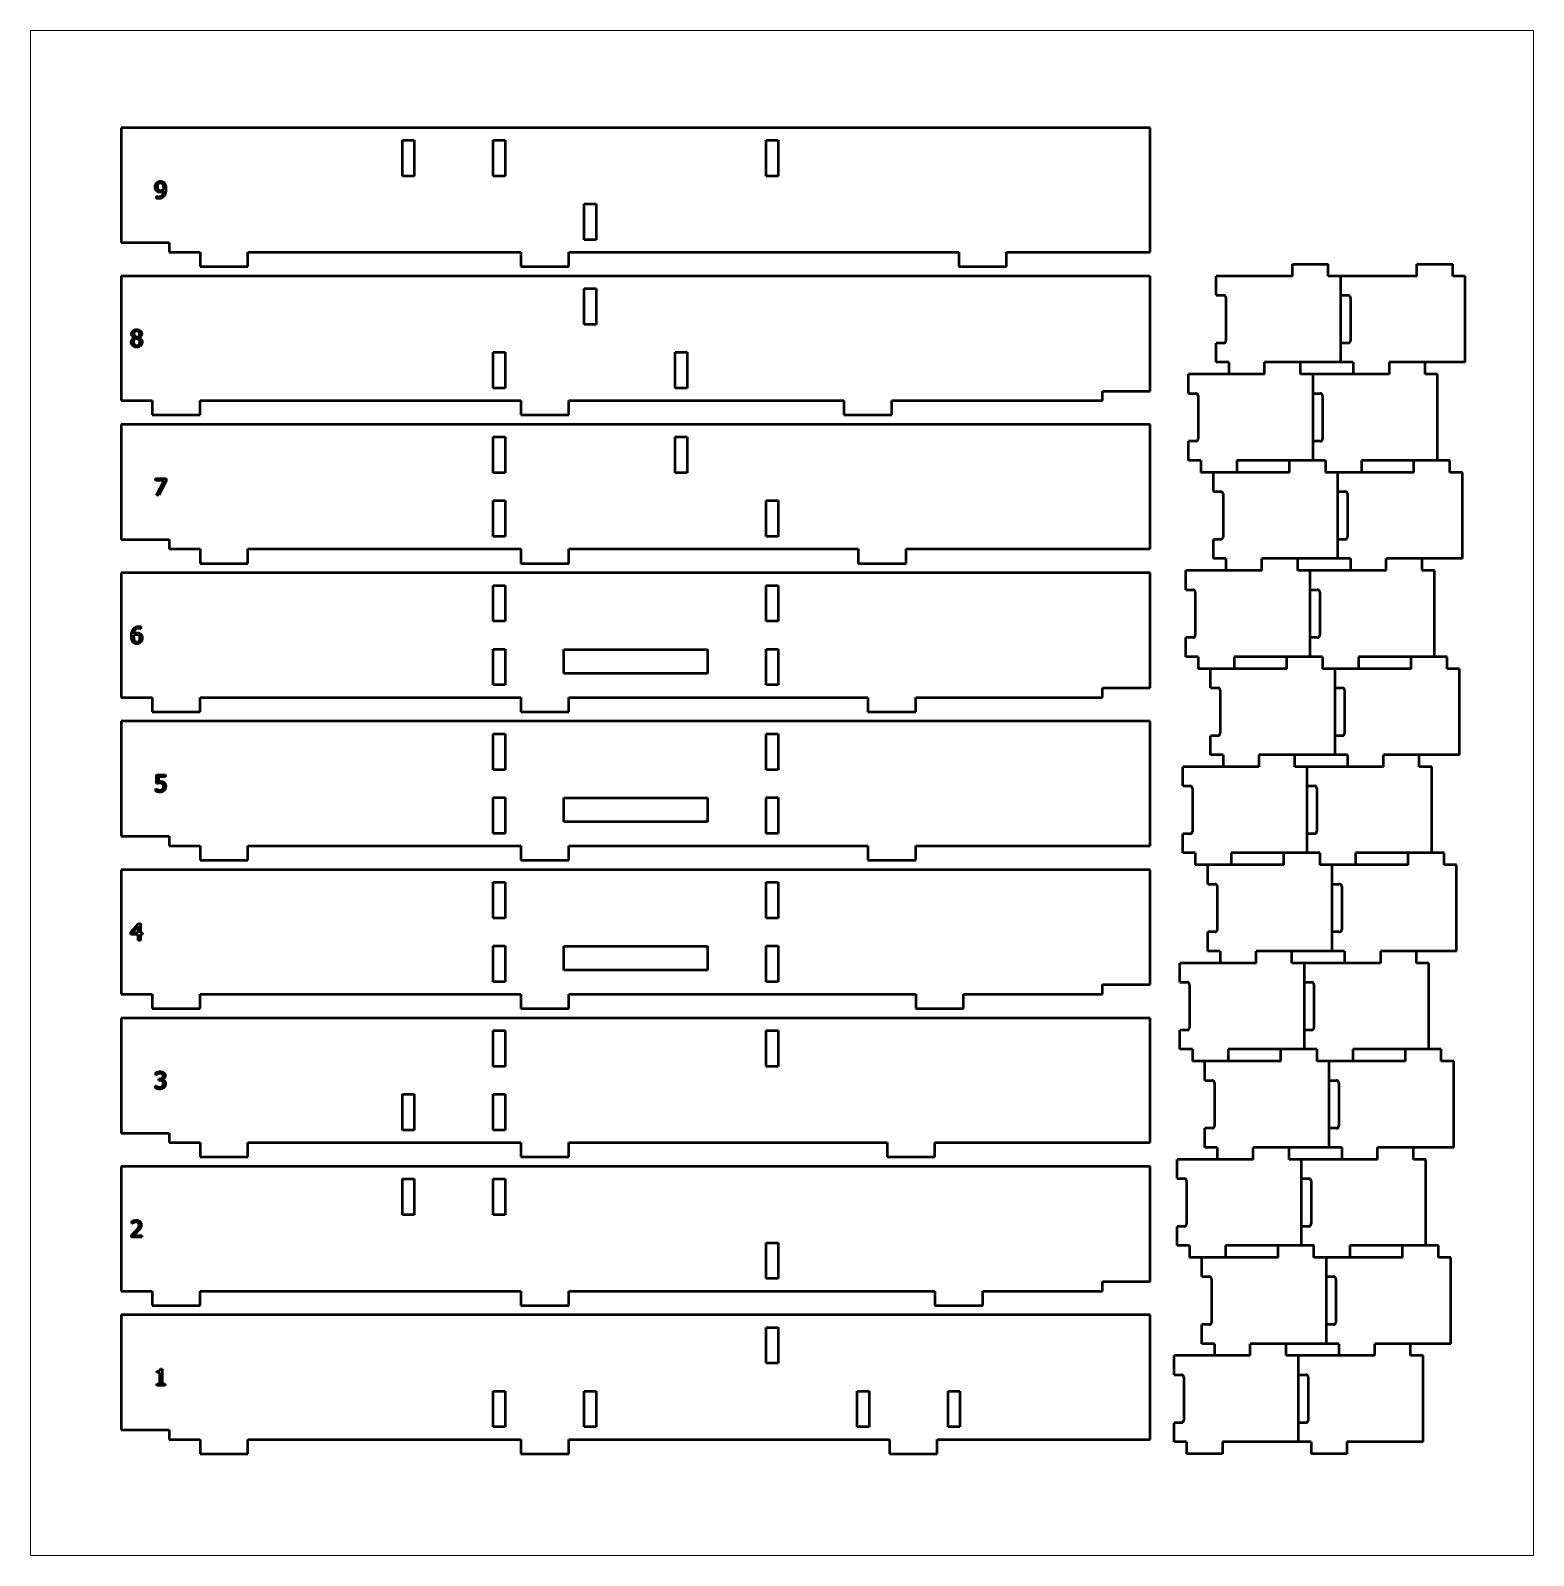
# Paper-space layout 'Layout1' of a CAD drawing. Header units: millimetres. Extents: x 38 to 352, y -13 to 306.
# The model-space entities are those that its viewports show. They can reach past a viewport. Long polylines and large blocks are cut down to what shows.
import ezdxf

# ---------------------------------------------------------------- set-up
doc = ezdxf.new("R2010")
doc.units = ezdxf.units.MM
doc.layers.add('AM_VIEWS', color=1, linetype='Continuous', lineweight=25, plot=False)
doc.layers.add('Sichtbar (ISO)', color=7, linetype='Continuous', lineweight=50)

msp = doc.modelspace()

# ---------------------------------------------------------------- linework, layer by layer
at = {"layer": 'Sichtbar (ISO)'}
for p, q in [((251.22, 328.65), (36.22, 328.65)), ((36.22, 328.65), (36.22, 304.65)), ((251.22, 302.65), (251.22, 328.65)), ((94.97, 326.05), (97.47, 326.05)), ((94.97, 318.55), (94.97, 326.05)), ((97.47, 326.05), (97.47, 318.55)), ((113.97, 326.05), (116.47, 326.05)), ((113.97, 318.55), (113.97, 326.05)), ((116.47, 326.05), (116.47, 318.55)), ((170.97, 326.05), (173.47, 326.05)), ((170.97, 318.55), (170.97, 326.05)), ((173.47, 326.05), (173.47, 318.55)), ((97.47, 318.55), (94.97, 318.55)), ((116.47, 318.55), (113.97, 318.55)), ((173.47, 318.55), (170.97, 318.55)), ((43.62, 314.33), (43.64, 314.33)), ((43.62, 313.88), (43.62, 314.33)), ((132.97, 312.75), (135.47, 312.75)), ((132.97, 305.25), (132.97, 312.75)), ((135.47, 312.75), (135.47, 305.25)), ((36.22, 304.65), (46.22, 304.65)), ((46.22, 304.65), (46.22, 302.65)), ((46.22, 302.65), (52.72, 302.65)), ((52.72, 302.65), (52.72, 299.65)), ((62.72, 299.65), (62.72, 302.65)), ((62.72, 302.65), (119.72, 302.65)), ((119.72, 302.65), (119.72, 299.65)), ((129.72, 299.65), (129.72, 302.65)), ((129.72, 302.65), (211.22, 302.65)), ((135.47, 305.25), (132.97, 305.25)), ((211.22, 302.65), (211.22, 299.65)), ((221.22, 299.65), (221.22, 302.65)), ((221.22, 302.65), (251.22, 302.65)), ((52.72, 299.65), (62.72, 299.65)), ((119.72, 299.65), (129.72, 299.65)), ((211.22, 299.65), (221.22, 299.65)), ((280.92, 300.15), (288.42, 300.15)), ((280.92, 297.65), (280.92, 300.15)), ((288.42, 297.65), (288.42, 300.15)), ((306.92, 300.15), (314.42, 300.15)), ((306.92, 297.65), (306.92, 300.15)), ((314.42, 297.65), (314.42, 300.15)), ((251.22, 297.65), (36.22, 297.65)), ((36.22, 297.65), (36.22, 271.65)), ((251.22, 273.65), (251.22, 297.65)), ((265.02, 293.65), (265.02, 297.65)), ((280.92, 297.65), (265.02, 297.65)), ((306.92, 297.65), (288.42, 297.65)), ((291.02, 279.65), (291.02, 297.65)), ((317.02, 297.65), (314.42, 297.65)), ((317.02, 279.65), (317.02, 297.65)), ((132.97, 295.05), (135.47, 295.05)), ((132.97, 287.55), (132.97, 295.05)), ((135.47, 295.05), (135.47, 287.55)), ((265.02, 293.65), (266.52, 293.65)), ((267.02, 293.15), (267.02, 284.15)), ((291.02, 293.65), (292.52, 293.65)), ((293.02, 293.15), (293.02, 284.15)), ((135.47, 287.55), (132.97, 287.55)), ((38.92, 284.77), (38.92, 284.79)), ((39.99, 284.77), (39.99, 284.75)), ((266.52, 283.65), (265.02, 283.65)), ((265.02, 279.65), (265.02, 283.65)), ((292.52, 283.65), (291.02, 283.65)), ((113.97, 281.75), (116.47, 281.75)), ((113.97, 274.25), (113.97, 281.75)), ((116.47, 281.75), (116.47, 274.25)), ((151.97, 281.75), (154.47, 281.75)), ((151.97, 274.25), (151.97, 281.75)), ((154.47, 281.75), (154.47, 274.25)), ((259.22, 273.15), (259.22, 277.15)), ((275.12, 277.15), (259.22, 277.15)), ((267.62, 279.65), (265.02, 279.65)), ((267.62, 279.65), (267.62, 277.15)), ((275.12, 277.15), (275.12, 279.65)), ((293.62, 279.65), (275.12, 279.65)), ((282.62, 277.15), (282.62, 279.65)), ((301.12, 277.15), (282.62, 277.15)), ((285.22, 259.15), (285.22, 277.15)), ((293.62, 279.65), (293.62, 277.15)), ((317.02, 279.65), (301.12, 279.65)), ((301.12, 279.65), (301.12, 277.15)), ((308.62, 277.15), (308.62, 279.65)), ((311.22, 277.15), (308.62, 277.15)), ((311.22, 259.15), (311.22, 277.15)), ((116.47, 274.25), (113.97, 274.25)), ((154.47, 274.25), (151.97, 274.25)), ((36.22, 271.65), (42.72, 271.65)), ((42.72, 271.65), (42.72, 268.65)), ((52.72, 268.65), (52.72, 271.65)), ((52.72, 271.65), (119.72, 271.65)), ((119.72, 271.65), (119.72, 268.65)), ((129.72, 268.65), (129.72, 271.65)), ((129.72, 271.65), (187.22, 271.65)), ((187.22, 271.65), (187.22, 268.65)), ((197.22, 268.65), (197.22, 271.65)), ((197.22, 271.65), (241.22, 271.65)), ((241.22, 271.65), (241.22, 273.65)), ((241.22, 273.65), (251.22, 273.65)), ((259.22, 273.15), (260.72, 273.15)), ((261.22, 272.65), (261.22, 263.65)), ((285.22, 273.15), (286.72, 273.15)), ((287.22, 272.65), (287.22, 263.65)), ((42.72, 268.65), (52.72, 268.65)), ((119.72, 268.65), (129.72, 268.65)), ((187.22, 268.65), (197.22, 268.65)), ((36.22, 266.65), (36.22, 242.65)), ((251.22, 266.65), (36.22, 266.65)), ((251.22, 240.65), (251.22, 266.65)), ((113.97, 264.05), (116.47, 264.05)), ((113.97, 256.55), (113.97, 264.05)), ((116.47, 264.05), (116.47, 256.55)), ((151.97, 264.05), (154.47, 264.05)), ((151.97, 256.55), (151.97, 264.05)), ((154.47, 264.05), (154.47, 256.55)), ((260.72, 263.15), (259.22, 263.15)), ((259.22, 259.15), (259.22, 263.15)), ((286.72, 263.15), (285.22, 263.15)), ((261.82, 259.15), (259.22, 259.15)), ((261.82, 259.15), (261.82, 256.65)), ((287.82, 259.15), (269.32, 259.15)), ((269.32, 259.15), (269.32, 256.65)), ((280.32, 256.65), (280.32, 259.15)), ((287.82, 259.15), (287.82, 256.65)), ((313.82, 259.15), (295.32, 259.15)), ((295.32, 259.15), (295.32, 256.65)), ((306.32, 256.65), (306.32, 259.15)), ((313.82, 256.65), (313.82, 259.15)), ((43.39, 255.4), (45.61, 255.4)), ((43.39, 254.99), (43.39, 255.4)), ((45.2, 254.99), (43.39, 254.99)), ((43.6, 251.9), (45.2, 254.99)), ((45.61, 254.88), (44.09, 251.9)), ((45.61, 255.4), (45.61, 254.88)), ((116.47, 256.55), (113.97, 256.55)), ((154.47, 256.55), (151.97, 256.55)), ((280.32, 256.65), (261.82, 256.65)), ((264.42, 252.65), (264.42, 256.65)), ((306.32, 256.65), (287.82, 256.65)), ((290.42, 238.65), (290.42, 256.65)), ((316.42, 256.65), (313.82, 256.65)), ((316.42, 238.65), (316.42, 256.65)), ((44.09, 251.9), (43.6, 251.9)), ((264.42, 252.65), (265.92, 252.65)), ((266.42, 252.15), (266.42, 243.15)), ((290.42, 252.65), (291.92, 252.65)), ((292.42, 252.15), (292.42, 243.15)), ((113.97, 250.75), (116.47, 250.75)), ((113.97, 243.25), (113.97, 250.75)), ((116.47, 250.75), (116.47, 243.25)), ((170.97, 250.75), (173.47, 250.75)), ((170.97, 243.25), (170.97, 250.75)), ((173.47, 250.75), (173.47, 243.25)), ((36.22, 242.65), (46.22, 242.65)), ((46.22, 242.65), (46.22, 240.65)), ((116.47, 243.25), (113.97, 243.25)), ((173.47, 243.25), (170.97, 243.25)), ((265.92, 242.65), (264.42, 242.65)), ((264.42, 238.65), (264.42, 242.65)), ((291.92, 242.65), (290.42, 242.65)), ((46.22, 240.65), (52.72, 240.65)), ((52.72, 240.65), (52.72, 237.65)), ((62.72, 240.65), (119.72, 240.65)), ((62.72, 237.65), (62.72, 240.65)), ((119.72, 240.65), (119.72, 237.65)), ((129.72, 240.65), (190.22, 240.65)), ((129.72, 237.65), (129.72, 240.65)), ((190.22, 240.65), (190.22, 237.65)), ((200.22, 240.65), (251.22, 240.65)), ((200.22, 237.65), (200.22, 240.65)), ((52.72, 237.65), (62.72, 237.65)), ((119.72, 237.65), (129.72, 237.65)), ((190.22, 237.65), (200.22, 237.65)), ((258.62, 232.15), (258.62, 236.15)), ((274.52, 236.15), (258.62, 236.15)), ((267.02, 238.65), (264.42, 238.65)), ((267.02, 238.65), (267.02, 236.15)), ((274.52, 236.15), (274.52, 238.65)), ((293.02, 238.65), (274.52, 238.65)), ((282.02, 236.15), (282.02, 238.65)), ((300.52, 236.15), (282.02, 236.15)), ((284.62, 218.15), (284.62, 236.15)), ((293.02, 238.65), (293.02, 236.15)), ((316.42, 238.65), (300.52, 238.65)), ((300.52, 236.15), (300.52, 238.65)), ((308.02, 236.15), (308.02, 238.65)), ((310.62, 236.15), (308.02, 236.15)), ((310.62, 218.15), (310.62, 236.15)), ((251.22, 235.65), (36.22, 235.65)), ((36.22, 235.65), (36.22, 209.65)), ((113.97, 233.05), (116.47, 233.05)), ((113.97, 225.55), (113.97, 233.05)), ((116.47, 233.05), (116.47, 225.55)), ((170.97, 233.05), (173.47, 233.05)), ((170.97, 225.55), (170.97, 233.05)), ((173.47, 233.05), (173.47, 225.55)), ((251.22, 211.65), (251.22, 235.65)), ((258.62, 232.15), (260.12, 232.15)), ((260.62, 231.65), (260.62, 222.65)), ((284.62, 232.15), (286.12, 232.15)), ((286.62, 231.65), (286.62, 222.65)), ((40.32, 223.97), (40.3, 223.97)), ((40.32, 224.42), (40.32, 223.97)), ((116.47, 225.55), (113.97, 225.55)), ((173.47, 225.55), (170.97, 225.55)), ((260.12, 222.15), (258.62, 222.15)), ((258.62, 218.15), (258.62, 222.15)), ((286.12, 222.15), (284.62, 222.15)), ((113.97, 219.75), (116.47, 219.75)), ((113.97, 212.25), (113.97, 219.75)), ((116.47, 219.75), (116.47, 212.25)), ((128.72, 219.65), (158.72, 219.65)), ((128.72, 214.65), (128.72, 219.65)), ((158.72, 219.65), (158.72, 214.65)), ((170.97, 219.75), (173.47, 219.75)), ((170.97, 212.25), (170.97, 219.75)), ((173.47, 219.75), (173.47, 212.25)), ((261.22, 218.15), (258.62, 218.15)), ((261.22, 218.15), (261.22, 215.65)), ((287.22, 218.15), (268.72, 218.15)), ((268.72, 218.15), (268.72, 215.65)), ((279.72, 215.65), (279.72, 218.15)), ((287.22, 218.15), (287.22, 215.65)), ((313.22, 218.15), (294.72, 218.15)), ((294.72, 218.15), (294.72, 215.65)), ((305.72, 215.65), (305.72, 218.15)), ((313.22, 215.65), (313.22, 218.15)), ((158.72, 214.65), (128.72, 214.65)), ((279.72, 215.65), (261.22, 215.65)), ((263.82, 211.65), (263.82, 215.65)), ((305.72, 215.65), (287.22, 215.65)), ((289.82, 197.65), (289.82, 215.65)), ((315.82, 215.65), (313.22, 215.65)), ((315.82, 197.65), (315.82, 215.65)), ((116.47, 212.25), (113.97, 212.25)), ((173.47, 212.25), (170.97, 212.25)), ((241.22, 209.65), (241.22, 211.65)), ((241.22, 211.65), (251.22, 211.65)), ((263.82, 211.65), (265.32, 211.65)), ((265.82, 211.15), (265.82, 202.15)), ((289.82, 211.65), (291.32, 211.65)), ((291.82, 211.15), (291.82, 202.15)), ((36.22, 209.65), (42.72, 209.65)), ((42.72, 209.65), (42.72, 206.65)), ((52.72, 206.65), (52.72, 209.65)), ((52.72, 209.65), (119.72, 209.65)), ((119.72, 209.65), (119.72, 206.65)), ((129.72, 206.65), (129.72, 209.65)), ((129.72, 209.65), (192.22, 209.65)), ((192.22, 209.65), (192.22, 206.65)), ((202.22, 206.65), (202.22, 209.65)), ((202.22, 209.65), (241.22, 209.65)), ((36.22, 204.65), (36.22, 180.65)), ((251.22, 204.65), (36.22, 204.65)), ((42.72, 206.65), (52.72, 206.65)), ((119.72, 206.65), (129.72, 206.65)), ((192.22, 206.65), (202.22, 206.65)), ((251.22, 178.65), (251.22, 204.65)), ((113.97, 202.05), (116.47, 202.05)), ((113.97, 194.55), (113.97, 202.05)), ((116.47, 202.05), (116.47, 194.55)), ((170.97, 202.05), (173.47, 202.05)), ((170.97, 194.55), (170.97, 202.05)), ((173.47, 202.05), (173.47, 194.55)), ((265.32, 201.65), (263.82, 201.65)), ((263.82, 197.65), (263.82, 201.65)), ((291.32, 201.65), (289.82, 201.65)), ((266.42, 197.65), (263.82, 197.65)), ((266.42, 197.65), (266.42, 195.15)), ((292.42, 197.65), (273.92, 197.65)), ((273.92, 197.65), (273.92, 195.15)), ((281.42, 195.15), (281.42, 197.65)), ((292.42, 197.65), (292.42, 195.15)), ((315.82, 197.65), (299.92, 197.65)), ((299.92, 195.15), (299.92, 197.65)), ((307.42, 195.15), (307.42, 197.65)), ((116.47, 194.55), (113.97, 194.55)), ((173.47, 194.55), (170.97, 194.55)), ((258.02, 191.15), (258.02, 195.15)), ((273.92, 195.15), (258.02, 195.15)), ((299.92, 195.15), (281.42, 195.15)), ((284.02, 177.15), (284.02, 195.15)), ((310.02, 195.15), (307.42, 195.15)), ((310.02, 177.15), (310.02, 195.15)), ((43.59, 193.44), (45.51, 193.44)), ((43.59, 191.64), (43.59, 193.44)), ((44.04, 193.03), (44.04, 192.1)), ((45.51, 193.03), (44.04, 193.03)), ((45.51, 193.44), (45.51, 193.03)), ((258.02, 191.15), (259.52, 191.15)), ((284.02, 191.15), (285.52, 191.15)), ((43.45, 190.56), (43.48, 190.56)), ((43.45, 190.07), (43.45, 190.56)), ((113.97, 188.75), (116.47, 188.75)), ((113.97, 181.25), (113.97, 188.75)), ((116.47, 188.75), (116.47, 181.25)), ((128.72, 188.65), (158.72, 188.65)), ((128.72, 183.65), (128.72, 188.65)), ((158.72, 188.65), (158.72, 183.65)), ((170.97, 188.75), (173.47, 188.75)), ((170.97, 181.25), (170.97, 188.75)), ((173.47, 188.75), (173.47, 181.25)), ((260.02, 190.65), (260.02, 181.65)), ((286.02, 190.65), (286.02, 181.65)), ((158.72, 183.65), (128.72, 183.65)), ((36.22, 180.65), (46.22, 180.65)), ((46.22, 180.65), (46.22, 178.65)), ((46.22, 178.65), (52.72, 178.65)), ((52.72, 178.65), (52.72, 175.65)), ((62.72, 178.65), (119.72, 178.65)), ((62.72, 175.65), (62.72, 178.65)), ((116.47, 181.25), (113.97, 181.25)), ((119.72, 178.65), (119.72, 175.65)), ((129.72, 178.65), (192.22, 178.65)), ((129.72, 175.65), (129.72, 178.65)), ((173.47, 181.25), (170.97, 181.25)), ((192.22, 178.65), (192.22, 175.65)), ((202.22, 178.65), (251.22, 178.65)), ((202.22, 175.65), (202.22, 178.65)), ((259.52, 181.15), (258.02, 181.15)), ((258.02, 177.15), (258.02, 181.15)), ((285.52, 181.15), (284.02, 181.15)), ((52.72, 175.65), (62.72, 175.65)), ((119.72, 175.65), (129.72, 175.65)), ((192.22, 175.65), (202.22, 175.65)), ((260.62, 177.15), (258.02, 177.15)), ((260.62, 177.15), (260.62, 174.65)), ((286.62, 177.15), (268.12, 177.15)), ((268.12, 177.15), (268.12, 174.65)), ((279.12, 174.65), (279.12, 177.15)), ((286.62, 177.15), (286.62, 174.65)), ((312.62, 177.15), (294.12, 177.15)), ((294.12, 177.15), (294.12, 174.65)), ((305.12, 174.65), (305.12, 177.15)), ((312.62, 174.65), (312.62, 177.15)), ((251.22, 173.65), (36.22, 173.65)), ((36.22, 173.65), (36.22, 147.65)), ((251.22, 149.65), (251.22, 173.65)), ((279.12, 174.65), (260.62, 174.65)), ((263.22, 170.65), (263.22, 174.65)), ((305.12, 174.65), (286.62, 174.65)), ((289.22, 156.65), (289.22, 174.65)), ((315.22, 174.65), (312.62, 174.65)), ((315.22, 156.65), (315.22, 174.65)), ((113.97, 171.05), (116.47, 171.05)), ((113.97, 163.55), (113.97, 171.05)), ((116.47, 171.05), (116.47, 163.55)), ((170.97, 171.05), (173.47, 171.05)), ((170.97, 163.55), (170.97, 171.05)), ((173.47, 171.05), (173.47, 163.55)), ((263.22, 170.65), (264.72, 170.65)), ((265.22, 170.15), (265.22, 161.15)), ((289.22, 170.65), (290.72, 170.65)), ((291.22, 170.15), (291.22, 161.15)), ((116.47, 163.55), (113.97, 163.55)), ((173.47, 163.55), (170.97, 163.55)), ((38.25, 160.6), (39.82, 162.4)), ((38.25, 160.11), (38.25, 160.6)), ((39.8, 160.11), (38.25, 160.11)), ((39.8, 161.85), (38.62, 160.48)), ((38.62, 160.48), (39.8, 160.48)), ((39.8, 160.48), (39.8, 161.85)), ((39.8, 158.9), (39.8, 160.11)), ((39.82, 162.4), (40.25, 162.4)), ((40.25, 162.4), (40.25, 160.48)), ((40.25, 160.48), (40.66, 160.48)), ((40.25, 160.11), (40.25, 158.9)), ((40.66, 160.11), (40.25, 160.11)), ((40.66, 160.48), (40.66, 160.11)), ((264.72, 160.65), (263.22, 160.65)), ((263.22, 156.65), (263.22, 160.65)), ((290.72, 160.65), (289.22, 160.65)), ((40.25, 158.9), (39.8, 158.9)), ((113.97, 157.75), (116.47, 157.75)), ((113.97, 150.25), (113.97, 157.75)), ((116.47, 157.75), (116.47, 150.25)), ((128.72, 157.65), (158.72, 157.65)), ((128.72, 152.65), (128.72, 157.65)), ((158.72, 157.65), (158.72, 152.65)), ((170.97, 157.75), (173.47, 157.75)), ((170.97, 150.25), (170.97, 157.75)), ((173.47, 157.75), (173.47, 150.25)), ((265.82, 156.65), (263.22, 156.65)), ((265.82, 156.65), (265.82, 154.15)), ((273.32, 154.15), (273.32, 156.65)), ((291.82, 156.65), (273.32, 156.65)), ((280.82, 154.15), (280.82, 156.65)), ((291.82, 156.65), (291.82, 154.15)), ((315.22, 156.65), (299.32, 156.65)), ((299.32, 156.65), (299.32, 154.15)), ((306.82, 154.15), (306.82, 156.65)), ((257.42, 150.15), (257.42, 154.15)), ((273.32, 154.15), (257.42, 154.15)), ((299.32, 154.15), (280.82, 154.15)), ((283.42, 136.15), (283.42, 154.15)), ((309.42, 154.15), (306.82, 154.15)), ((309.42, 136.15), (309.42, 154.15)), ((116.47, 150.25), (113.97, 150.25)), ((158.72, 152.65), (128.72, 152.65)), ((173.47, 150.25), (170.97, 150.25)), ((257.42, 150.15), (258.92, 150.15)), ((283.42, 150.15), (284.92, 150.15)), ((36.22, 147.65), (42.72, 147.65)), ((42.72, 147.65), (42.72, 144.65)), ((52.72, 144.65), (52.72, 147.65)), ((52.72, 147.65), (119.72, 147.65)), ((119.72, 147.65), (119.72, 144.65)), ((129.72, 144.65), (129.72, 147.65)), ((129.72, 147.65), (202.22, 147.65)), ((202.22, 147.65), (202.22, 144.65)), ((212.22, 144.65), (212.22, 147.65)), ((212.22, 147.65), (241.22, 147.65)), ((241.22, 147.65), (241.22, 149.65)), ((241.22, 149.65), (251.22, 149.65)), ((259.42, 149.65), (259.42, 140.65)), ((285.42, 149.65), (285.42, 140.65)), ((42.72, 144.65), (52.72, 144.65)), ((119.72, 144.65), (129.72, 144.65)), ((202.22, 144.65), (212.22, 144.65)), ((36.22, 142.65), (36.22, 118.65)), ((251.22, 142.65), (36.22, 142.65)), ((251.22, 116.65), (251.22, 142.65)), ((113.97, 140.05), (116.47, 140.05)), ((113.97, 132.55), (113.97, 140.05)), ((116.47, 140.05), (116.47, 132.55)), ((170.97, 140.05), (173.47, 140.05)), ((170.97, 132.55), (170.97, 140.05)), ((173.47, 140.05), (173.47, 132.55)), ((258.92, 140.15), (257.42, 140.15)), ((257.42, 136.15), (257.42, 140.15)), ((284.92, 140.15), (283.42, 140.15)), ((260.02, 136.15), (257.42, 136.15)), ((260.02, 136.15), (260.02, 133.65)), ((286.02, 136.15), (267.52, 136.15)), ((267.52, 136.15), (267.52, 133.65)), ((278.52, 133.65), (278.52, 136.15)), ((286.02, 136.15), (286.02, 133.65)), ((312.02, 136.15), (293.52, 136.15)), ((293.52, 136.15), (293.52, 133.65)), ((304.52, 133.65), (304.52, 136.15)), ((312.02, 133.65), (312.02, 136.15)), ((43.48, 130.77), (43.48, 131.26)), ((43.51, 130.77), (43.48, 130.77)), ((116.47, 132.55), (113.97, 132.55)), ((173.47, 132.55), (170.97, 132.55)), ((278.52, 133.65), (260.02, 133.65)), ((262.62, 129.65), (262.62, 133.65)), ((304.52, 133.65), (286.02, 133.65)), ((288.62, 115.65), (288.62, 133.65)), ((314.62, 133.65), (312.02, 133.65)), ((314.62, 115.65), (314.62, 133.65)), ((43.38, 128.54), (43.42, 128.54)), ((43.38, 128.05), (43.38, 128.54)), ((44.1, 130), (44.25, 130)), ((44.1, 129.61), (44.1, 130)), ((44.3, 129.61), (44.1, 129.61)), ((44.8, 129.85), (44.8, 129.82)), ((262.62, 129.65), (264.12, 129.65)), ((264.62, 129.15), (264.62, 120.15)), ((288.62, 129.65), (290.12, 129.65)), ((290.62, 129.15), (290.62, 120.15)), ((94.97, 126.75), (97.47, 126.75)), ((94.97, 119.25), (94.97, 126.75)), ((97.47, 126.75), (97.47, 119.25)), ((113.97, 126.75), (116.47, 126.75)), ((113.97, 119.25), (113.97, 126.75)), ((116.47, 126.75), (116.47, 119.25)), ((36.22, 118.65), (46.22, 118.65)), ((46.22, 118.65), (46.22, 116.65)), ((97.47, 119.25), (94.97, 119.25)), ((116.47, 119.25), (113.97, 119.25)), ((264.12, 119.65), (262.62, 119.65)), ((262.62, 115.65), (262.62, 119.65)), ((290.12, 119.65), (288.62, 119.65)), ((46.22, 116.65), (52.72, 116.65)), ((52.72, 116.65), (52.72, 113.65)), ((62.72, 116.65), (119.72, 116.65)), ((62.72, 113.65), (62.72, 116.65)), ((119.72, 116.65), (119.72, 113.65)), ((129.72, 116.65), (196.22, 116.65)), ((129.72, 113.65), (129.72, 116.65)), ((196.22, 116.65), (196.22, 113.65)), ((206.22, 116.65), (251.22, 116.65)), ((206.22, 113.65), (206.22, 116.65)), ((265.22, 115.65), (262.62, 115.65)), ((265.22, 115.65), (265.22, 113.15)), ((272.72, 113.15), (272.72, 115.65)), ((291.22, 115.65), (272.72, 115.65)), ((280.22, 113.15), (280.22, 115.65)), ((291.22, 115.65), (291.22, 113.15)), ((314.62, 115.65), (298.72, 115.65)), ((298.72, 113.15), (298.72, 115.65)), ((306.22, 113.15), (306.22, 115.65)), ((36.22, 111.65), (36.22, 85.65)), ((251.22, 111.65), (36.22, 111.65)), ((52.72, 113.65), (62.72, 113.65)), ((119.72, 113.65), (129.72, 113.65)), ((196.22, 113.65), (206.22, 113.65)), ((251.22, 87.65), (251.22, 111.65)), ((256.82, 109.15), (256.82, 113.15)), ((272.72, 113.15), (256.82, 113.15)), ((298.72, 113.15), (280.22, 113.15)), ((282.82, 95.15), (282.82, 113.15)), ((308.82, 113.15), (306.22, 113.15)), ((308.82, 95.15), (308.82, 113.15)), ((94.97, 109.05), (97.47, 109.05)), ((94.97, 101.55), (94.97, 109.05)), ((97.47, 109.05), (97.47, 101.55)), ((113.97, 109.05), (116.47, 109.05)), ((113.97, 101.55), (113.97, 109.05)), ((116.47, 109.05), (116.47, 101.55)), ((256.82, 109.15), (258.32, 109.15)), ((258.82, 108.65), (258.82, 99.65)), ((282.82, 109.15), (284.32, 109.15)), ((284.82, 108.65), (284.82, 99.65)), ((38.48, 99.73), (38.48, 100.23)), ((38.51, 99.73), (38.48, 99.73)), ((97.47, 101.55), (94.97, 101.55)), ((116.47, 101.55), (113.97, 101.55)), ((258.32, 99.15), (256.82, 99.15)), ((256.82, 95.15), (256.82, 99.15)), ((284.32, 99.15), (282.82, 99.15)), ((38.41, 96.87), (38.41, 97.36)), ((40.57, 96.87), (38.41, 96.87)), ((38.85, 97.27), (40.57, 97.27)), ((40.57, 97.27), (40.57, 96.87)), ((170.97, 95.75), (173.47, 95.75)), ((170.97, 88.25), (170.97, 95.75)), ((173.47, 95.75), (173.47, 88.25)), ((259.42, 95.15), (256.82, 95.15)), ((259.42, 95.15), (259.42, 92.65)), ((277.92, 92.65), (259.42, 92.65)), ((262.02, 88.65), (262.02, 92.65)), ((285.42, 95.15), (266.92, 95.15)), ((266.92, 95.15), (266.92, 92.65)), ((277.92, 92.65), (277.92, 95.15)), ((285.42, 92.65), (285.42, 95.15)), ((303.92, 92.65), (285.42, 92.65)), ((288.02, 74.65), (288.02, 92.65)), ((311.42, 95.15), (292.92, 95.15)), ((292.92, 95.15), (292.92, 92.65)), ((303.92, 92.65), (303.92, 95.15)), ((311.42, 92.65), (311.42, 95.15)), ((314.02, 92.65), (311.42, 92.65)), ((314.02, 74.65), (314.02, 92.65)), ((173.47, 88.25), (170.97, 88.25)), ((241.22, 87.65), (251.22, 87.65)), ((241.22, 85.65), (241.22, 87.65)), ((262.02, 88.65), (263.52, 88.65)), ((264.02, 88.15), (264.02, 79.15)), ((288.02, 88.65), (289.52, 88.65)), ((290.02, 88.15), (290.02, 79.15)), ((36.22, 85.65), (42.72, 85.65)), ((42.72, 85.65), (42.72, 82.65)), ((52.72, 85.65), (119.72, 85.65)), ((52.72, 82.65), (52.72, 85.65)), ((119.72, 85.65), (119.72, 82.65)), ((129.72, 85.65), (206.22, 85.65)), ((129.72, 82.65), (129.72, 85.65)), ((206.22, 85.65), (206.22, 82.65)), ((216.22, 85.65), (241.22, 85.65)), ((216.22, 82.65), (216.22, 85.65)), ((36.22, 80.65), (36.22, 56.65)), ((251.22, 80.65), (36.22, 80.65)), ((42.72, 82.65), (52.72, 82.65)), ((119.72, 82.65), (129.72, 82.65)), ((206.22, 82.65), (216.22, 82.65)), ((251.22, 54.65), (251.22, 80.65)), ((170.97, 78.05), (173.47, 78.05)), ((170.97, 70.55), (170.97, 78.05)), ((173.47, 78.05), (173.47, 70.55)), ((263.52, 78.65), (262.02, 78.65)), ((262.02, 74.65), (262.02, 78.65)), ((289.52, 78.65), (288.02, 78.65)), ((264.62, 74.65), (262.02, 74.65)), ((264.62, 74.65), (264.62, 72.15)), ((272.12, 72.15), (272.12, 74.65)), ((290.62, 74.65), (272.12, 74.65)), ((279.62, 72.15), (279.62, 74.65)), ((290.62, 74.65), (290.62, 72.15)), ((314.02, 74.65), (298.12, 74.65)), ((298.12, 72.15), (298.12, 74.65)), ((305.62, 72.15), (305.62, 74.65)), ((173.47, 70.55), (170.97, 70.55)), ((256.22, 68.15), (256.22, 72.15)), ((272.12, 72.15), (256.22, 72.15)), ((298.12, 72.15), (279.62, 72.15)), ((282.22, 54.15), (282.22, 72.15)), ((308.22, 72.15), (305.62, 72.15)), ((308.22, 54.15), (308.22, 72.15)), ((43.69, 68.6), (43.69, 68.92)), ((44.32, 68.6), (43.69, 68.6)), ((44.32, 66.26), (44.32, 68.6)), ((44.41, 69.41), (44.77, 69.41)), ((44.77, 69.41), (44.77, 66.26)), ((256.22, 68.15), (257.72, 68.15)), ((258.22, 67.65), (258.22, 58.65)), ((282.22, 68.15), (283.72, 68.15)), ((284.22, 67.65), (284.22, 58.65)), ((43.69, 66.26), (44.32, 66.26)), ((43.69, 65.9), (43.69, 66.26)), ((45.39, 65.9), (43.69, 65.9)), ((44.77, 66.26), (45.39, 66.26)), ((45.39, 66.26), (45.39, 65.9)), ((113.97, 64.75), (116.47, 64.75)), ((113.97, 57.25), (113.97, 64.75)), ((116.47, 64.75), (116.47, 57.25)), ((132.97, 64.75), (135.47, 64.75)), ((132.97, 57.25), (132.97, 64.75)), ((135.47, 64.75), (135.47, 57.25)), ((189.97, 64.75), (192.47, 64.75)), ((189.97, 57.25), (189.97, 64.75)), ((192.47, 64.75), (192.47, 57.25)), ((208.97, 64.75), (211.47, 64.75)), ((208.97, 57.25), (208.97, 64.75)), ((211.47, 64.75), (211.47, 57.25)), ((257.72, 58.15), (256.22, 58.15)), ((256.22, 54.15), (256.22, 58.15)), ((283.72, 58.15), (282.22, 58.15)), ((36.22, 56.65), (46.22, 56.65)), ((46.22, 56.65), (46.22, 54.65)), ((46.22, 54.65), (52.72, 54.65)), ((52.72, 54.65), (52.72, 51.65)), ((62.72, 54.65), (119.72, 54.65)), ((62.72, 51.65), (62.72, 54.65)), ((116.47, 57.25), (113.97, 57.25)), ((119.72, 54.65), (119.72, 51.65)), ((129.72, 54.65), (196.72, 54.65)), ((129.72, 51.65), (129.72, 54.65)), ((135.47, 57.25), (132.97, 57.25)), ((192.47, 57.25), (189.97, 57.25)), ((196.72, 54.65), (196.72, 51.65)), ((206.72, 54.65), (251.22, 54.65)), ((206.72, 51.65), (206.72, 54.65)), ((211.47, 57.25), (208.97, 57.25)), ((258.82, 54.15), (256.22, 54.15)), ((258.82, 54.15), (258.82, 51.65)), ((284.82, 54.15), (266.32, 54.15)), ((266.32, 54.15), (266.32, 51.65)), ((284.82, 54.15), (284.82, 51.65)), ((308.22, 54.15), (292.32, 54.15)), ((292.32, 54.15), (292.32, 51.65)), ((52.72, 51.65), (62.72, 51.65)), ((119.72, 51.65), (129.72, 51.65)), ((196.72, 51.65), (206.72, 51.65)), ((266.32, 51.65), (258.82, 51.65)), ((292.32, 51.65), (284.82, 51.65))]:
    msp.add_line(p, q, dxfattribs=at)
for centre, start, end in [((266.52, 293.15), 0, 90), ((292.52, 293.15), 0, 90), ((266.52, 284.15), 270, 0), ((292.52, 284.15), 270, 0), ((260.72, 272.65), 0, 90), ((286.72, 272.65), 0, 90), ((260.72, 263.65), 270, 0), ((286.72, 263.65), 270, 0), ((265.92, 252.15), 0, 90), ((291.92, 252.15), 0, 90), ((265.92, 243.15), 270, 0), ((291.92, 243.15), 270, 0), ((260.12, 231.65), 0, 90), ((286.12, 231.65), 0, 90), ((260.12, 222.65), 270, 0), ((286.12, 222.65), 270, 0), ((265.32, 211.15), 0, 90), ((291.32, 211.15), 0, 90), ((265.32, 202.15), 270, 0), ((291.32, 202.15), 270, 0), ((259.52, 190.65), 0, 90), ((285.52, 190.65), 0, 90), ((259.52, 181.65), 270, 0), ((285.52, 181.65), 270, 0), ((264.72, 170.15), 0, 90), ((290.72, 170.15), 0, 90), ((264.72, 161.15), 270, 0), ((290.72, 161.15), 270, 0), ((258.92, 149.65), 0, 90), ((284.92, 149.65), 0, 90), ((258.92, 140.65), 270, 0), ((284.92, 140.65), 270, 0), ((264.12, 129.15), 0, 90), ((290.12, 129.15), 0, 90), ((264.12, 120.15), 270, 0), ((290.12, 120.15), 270, 0), ((258.32, 108.65), 0, 90), ((284.32, 108.65), 0, 90), ((258.32, 99.65), 270, 0), ((284.32, 99.65), 270, 0), ((263.52, 88.15), 0, 90), ((289.52, 88.15), 0, 90), ((263.52, 79.15), 270, 0), ((289.52, 79.15), 270, 0), ((257.72, 67.65), 0, 90), ((283.72, 67.65), 0, 90), ((257.72, 58.65), 270, 0), ((283.72, 58.65), 270, 0)]:
    msp.add_arc(centre, 0.5, start, end, dxfattribs=at)
for points in [[(43.31, 316.26), (43.31, 316.53), (43.49, 316.98), (43.64, 317.14)], [(43.69, 315.37), (43.51, 315.52), (43.31, 315.96), (43.31, 316.26)], [(43.64, 317.14), (43.79, 317.3), (44.21, 317.47), (44.43, 317.47)], [(44.37, 315.16), (44.18, 315.16), (43.86, 315.25), (43.69, 315.37)], [(44.42, 317.09), (44.13, 317.09), (43.79, 316.68), (43.79, 316.28)], [(43.79, 316.28), (43.79, 316.06), (43.9, 315.78), (44.03, 315.67)], [(44.03, 315.67), (44.12, 315.6), (44.34, 315.55), (44.47, 315.55)], [(44.08, 314.24), (44.54, 314.24), (45.06, 314.85), (45.1, 315.41)], [(45.1, 315.41), (44.91, 315.28), (44.57, 315.16), (44.37, 315.16)], [(44.86, 316.89), (44.76, 317), (44.55, 317.09), (44.42, 317.09)], [(44.43, 317.47), (44.67, 317.47), (45.06, 317.31), (45.2, 317.16)], [(44.47, 315.55), (44.63, 315.55), (44.97, 315.66), (45.1, 315.75)], [(45.11, 315.97), (45.11, 316.32), (44.98, 316.77), (44.86, 316.89)], [(45.1, 315.75), (45.1, 315.78), (45.11, 315.9), (45.11, 315.97)], [(45.2, 317.16), (45.39, 316.97), (45.58, 316.34), (45.58, 315.86)], [(45.58, 315.86), (45.58, 315.43), (45.39, 314.65), (45.2, 314.39)], [(44.02, 313.83), (43.92, 313.83), (43.71, 313.85), (43.62, 313.88)], [(43.64, 314.33), (43.7, 314.3), (43.95, 314.24), (44.08, 314.24)], [(45.2, 314.39), (45, 314.12), (44.43, 313.83), (44.02, 313.83)], [(38.33, 283.87), (38.33, 284.15), (38.63, 284.63), (38.92, 284.77)], [(38.63, 283.12), (38.48, 283.27), (38.33, 283.65), (38.33, 283.87)], [(38.41, 285.56), (38.41, 285.96), (39.01, 286.48), (39.47, 286.48)], [(38.92, 284.79), (38.66, 284.94), (38.41, 285.29), (38.41, 285.56)], [(39.2, 284.65), (39.01, 284.53), (38.8, 284.15), (38.8, 283.9)], [(38.8, 283.9), (38.8, 283.59), (39.19, 283.17), (39.47, 283.17)], [(39.47, 286.14), (39.21, 286.14), (38.88, 285.86), (38.88, 285.61)], [(38.88, 285.61), (38.88, 285.44), (39.05, 285.2), (39.22, 285.1)], [(39.72, 284.44), (39.64, 284.48), (39.37, 284.59), (39.2, 284.65)], [(39.22, 285.1), (39.29, 285.06), (39.59, 284.93), (39.71, 284.89)], [(39.47, 286.48), (39.95, 286.48), (40.52, 285.98), (40.52, 285.59)], [(40.06, 285.59), (40.06, 285.82), (39.75, 286.14), (39.47, 286.14)], [(40.61, 283.88), (40.61, 283.43), (39.96, 282.82), (39.47, 282.82)], [(39.47, 283.17), (39.77, 283.17), (40.13, 283.53), (40.13, 283.83)], [(39.71, 284.89), (39.92, 285.04), (40.06, 285.37), (40.06, 285.59)], [(40.13, 283.83), (40.13, 284.05), (39.96, 284.3), (39.72, 284.44)], [(40.52, 285.59), (40.52, 285.36), (40.25, 284.9), (39.99, 284.77)], [(39.99, 284.75), (40.29, 284.61), (40.61, 284.2), (40.61, 283.88)], [(39.47, 282.82), (39.21, 282.82), (38.78, 282.98), (38.63, 283.12)], [(38.35, 222.45), (38.35, 222.9), (38.54, 223.64), (38.74, 223.91)], [(38.74, 223.91), (38.93, 224.18), (39.53, 224.47), (39.92, 224.47)], [(39.86, 224.07), (39.42, 224.07), (38.89, 223.48), (38.84, 222.9)], [(38.84, 222.9), (39, 223.02), (39.36, 223.14), (39.57, 223.14)], [(39.57, 223.14), (39.77, 223.14), (40.08, 223.06), (40.24, 222.94)], [(40.3, 223.97), (40.23, 224.01), (40, 224.07), (39.86, 224.07)], [(39.92, 224.47), (40.04, 224.47), (40.24, 224.45), (40.32, 224.42)], [(38.74, 221.15), (38.56, 221.34), (38.35, 221.98), (38.35, 222.45)], [(39.51, 220.83), (39.28, 220.83), (38.89, 220.99), (38.74, 221.15)], [(38.84, 222.56), (38.83, 222.51), (38.83, 222.41), (38.83, 222.34)], [(38.83, 222.34), (38.83, 221.98), (38.97, 221.53), (39.08, 221.42)], [(39.46, 222.75), (39.3, 222.75), (38.99, 222.65), (38.84, 222.56)], [(39.08, 221.42), (39.18, 221.3), (39.39, 221.22), (39.51, 221.22)], [(39.91, 222.63), (39.82, 222.71), (39.58, 222.75), (39.46, 222.75)], [(39.51, 221.22), (39.8, 221.22), (40.15, 221.62), (40.15, 222.02)], [(40.29, 221.16), (40.14, 221), (39.75, 220.83), (39.51, 220.83)], [(40.15, 222.02), (40.15, 222.24), (40.03, 222.53), (39.91, 222.63)], [(40.24, 222.94), (40.44, 222.79), (40.62, 222.34), (40.62, 222.04)], [(40.62, 222.04), (40.62, 221.77), (40.44, 221.32), (40.29, 221.16)], [(44.28, 191.72), (44.09, 191.72), (43.71, 191.66), (43.59, 191.64)], [(44.04, 192.1), (44.13, 192.11), (44.29, 192.12), (44.36, 192.12)], [(44.86, 191.56), (44.76, 191.65), (44.46, 191.72), (44.28, 191.72)], [(44.36, 192.12), (44.63, 192.12), (45, 192.03), (45.17, 191.9)], [(45.06, 191.06), (45.06, 191.24), (44.95, 191.48), (44.86, 191.56)], [(45.17, 191.9), (45.35, 191.77), (45.53, 191.37), (45.53, 191.05)], [(44.36, 189.87), (44.11, 189.87), (43.63, 189.98), (43.45, 190.07)], [(43.48, 190.56), (43.54, 190.52), (43.74, 190.42), (43.86, 190.37)], [(43.86, 190.37), (44, 190.33), (44.23, 190.27), (44.37, 190.27)], [(45.22, 190.21), (45.08, 190.05), (44.64, 189.87), (44.36, 189.87)], [(44.37, 190.27), (44.51, 190.27), (44.78, 190.37), (44.88, 190.48)], [(44.88, 190.48), (44.97, 190.59), (45.06, 190.87), (45.06, 191.06)], [(45.53, 191.05), (45.53, 190.8), (45.37, 190.37), (45.22, 190.21)], [(43.48, 131.26), (43.63, 131.34), (44.16, 131.48), (44.39, 131.48)], [(43.85, 130.96), (43.74, 130.91), (43.57, 130.81), (43.51, 130.77)], [(44.36, 131.07), (44.23, 131.07), (43.98, 131.01), (43.85, 130.96)], [(44.78, 130.96), (44.69, 131.02), (44.48, 131.07), (44.36, 131.07)], [(44.39, 131.48), (44.63, 131.48), (44.99, 131.38), (45.13, 131.28)], [(44.97, 130.58), (44.97, 130.72), (44.86, 130.91), (44.78, 130.96)], [(45.44, 130.63), (45.44, 130.34), (45.06, 129.91), (44.8, 129.85)], [(45.13, 131.28), (45.28, 131.17), (45.44, 130.85), (45.44, 130.63)], [(44.34, 127.83), (44.07, 127.83), (43.56, 127.96), (43.38, 128.05)], [(43.42, 128.54), (43.56, 128.43), (44.06, 128.24), (44.31, 128.24)], [(44.25, 130), (44.57, 130), (44.97, 130.3), (44.97, 130.58)], [(44.82, 129.48), (44.72, 129.55), (44.45, 129.61), (44.3, 129.61)], [(44.31, 128.24), (44.45, 128.24), (44.74, 128.33), (44.84, 128.43)], [(45.2, 128.15), (45.05, 127.99), (44.61, 127.83), (44.34, 127.83)], [(44.8, 129.82), (44.91, 129.79), (45.16, 129.69), (45.27, 129.59)], [(45.03, 128.98), (45.03, 129.17), (44.92, 129.41), (44.82, 129.48)], [(44.84, 128.43), (44.93, 128.54), (45.03, 128.79), (45.03, 128.98)], [(45.51, 128.94), (45.51, 128.71), (45.35, 128.31), (45.2, 128.15)], [(45.27, 129.59), (45.37, 129.49), (45.51, 129.17), (45.51, 128.94)], [(38.48, 100.23), (38.63, 100.3), (39.15, 100.44), (39.38, 100.44)], [(38.85, 99.92), (38.75, 99.88), (38.57, 99.77), (38.51, 99.73)], [(39.35, 100.03), (39.22, 100.03), (38.97, 99.97), (38.85, 99.92)], [(39.26, 98.21), (39.66, 98.64), (39.95, 99.17), (39.95, 99.45)], [(39.78, 99.89), (39.69, 99.96), (39.48, 100.03), (39.35, 100.03)], [(39.38, 100.44), (39.87, 100.44), (40.42, 99.92), (40.42, 99.48)], [(39.95, 99.45), (39.95, 99.6), (39.86, 99.82), (39.78, 99.89)], [(40.24, 98.78), (40.16, 98.63), (39.91, 98.32), (39.78, 98.18)], [(40.42, 99.48), (40.42, 99.27), (40.33, 98.93), (40.24, 98.78)], [(38.41, 97.36), (38.64, 97.58), (39.06, 97.99), (39.26, 98.21)], [(39.78, 98.18), (39.55, 97.94), (39.01, 97.42), (38.85, 97.27)], [(43.69, 68.92), (44.05, 68.92), (44.39, 69.13), (44.41, 69.41)]]:
    msp.add_open_spline(points, degree=2, dxfattribs=at)

psp = doc.layouts.get("Layout1")

# ---------------------------------------------------------------- viewports
at = {"layer": 'AM_VIEWS'}
psp.add_viewport(center=(195.02, 146.62), size=(314.01, 318.55), view_center_point=(174.28, 189.68), view_height=318.55, dxfattribs=at)

doc.saveas('drawing.dxf')
